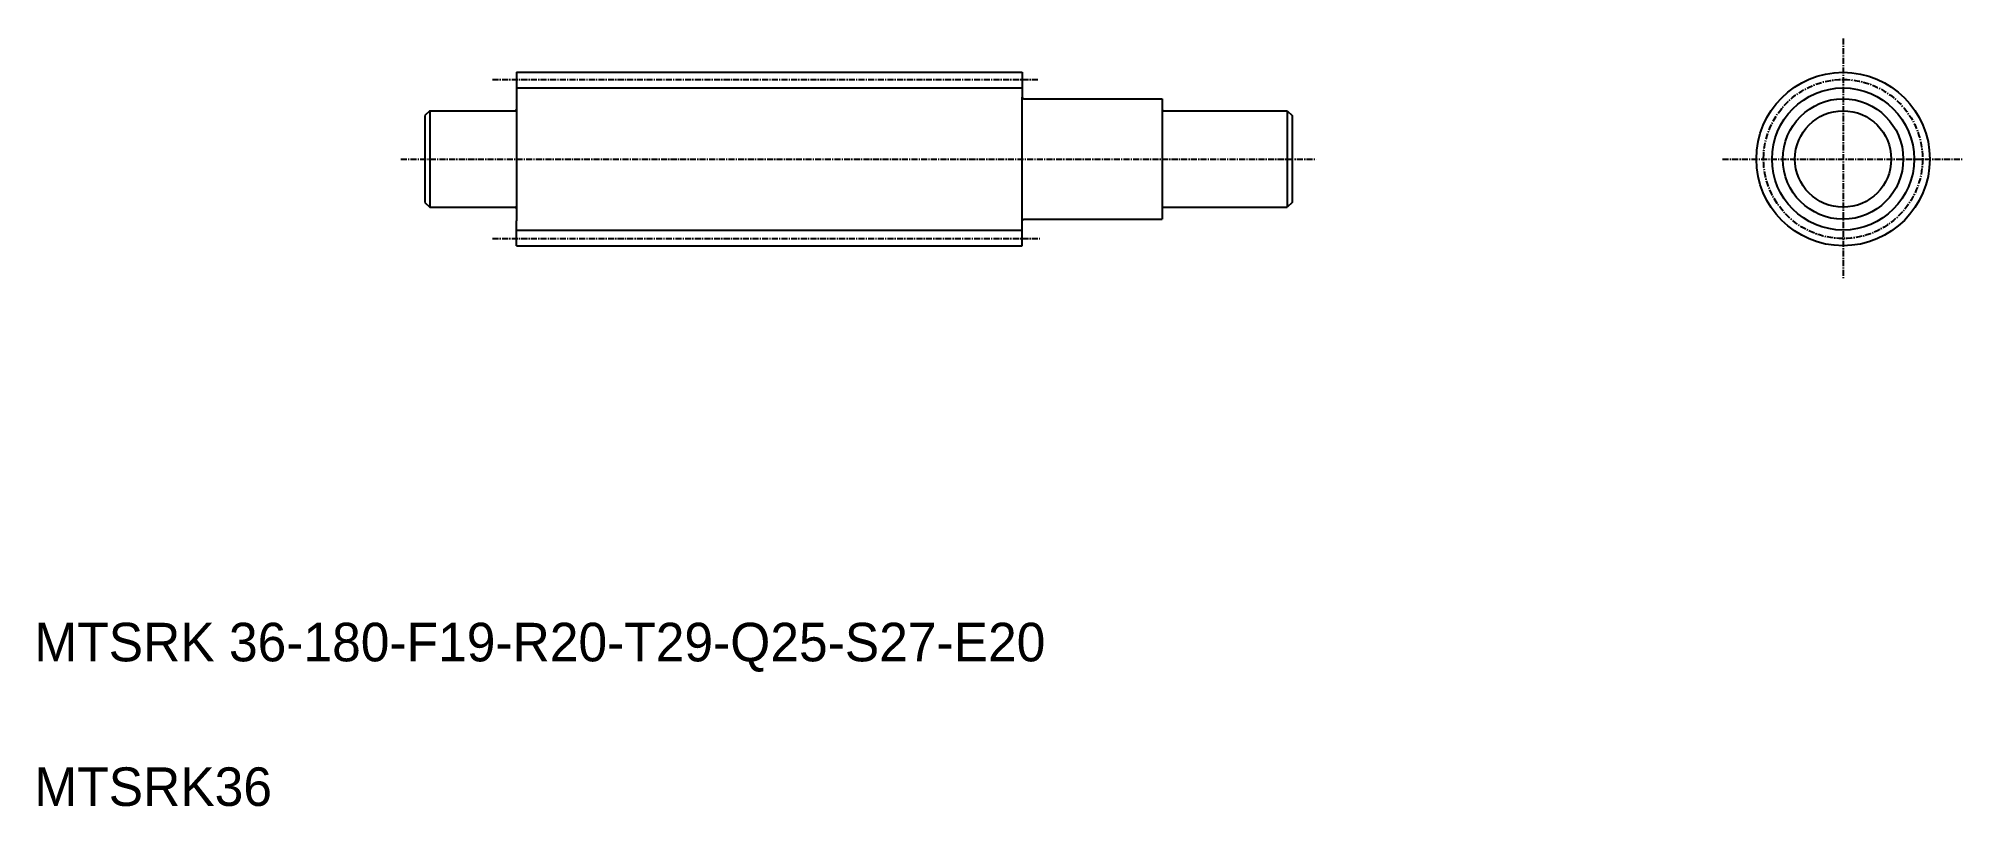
# Model space of a CAD drawing. Extents: x 66 to 465, y 53 to 212.
import ezdxf

# ---------------------------------------------------------------- set-up
doc = ezdxf.new("R2010")
doc.units = 0
doc.linetypes.add('CENTER', pattern=[2, 1.25, -0.25, 0.25, -0.25])
doc.layers.get('0').update_dxf_attribs({"linetype": 'CONTINUOUS'})
doc.layers.add('CENTER', color=1, linetype='CENTER')

msp = doc.modelspace()

# ---------------------------------------------------------------- linework, layer by layer
at = {"color": 7, "linetype": 'CONTINUOUS'}
for p, q in [((165.04, 205.01), (270.04, 205.01)), ((165.04, 205.01), (165.04, 199.81)), ((270.04, 205.01), (270.04, 199.81)), ((165.04, 199.81), (165.04, 174.21)), ((270.04, 174.21), (270.04, 199.81)), ((147.04, 197.01), (146.04, 196.01)), ((146.04, 196.01), (146.04, 178.01)), ((147.04, 197.01), (147.04, 177.01)), ((147.04, 197.01), (164.74, 197.01)), ((270.34, 199.51), (299.04, 199.51)), ((299.04, 199.51), (299.04, 174.51)), ((299.34, 197.01), (325.04, 197.01)), ((325.04, 197.01), (325.04, 177.01)), ((325.04, 197.01), (326.04, 196.01)), ((326.04, 196.01), (326.04, 178.01)), ((146.04, 178.01), (147.04, 177.01)), ((147.04, 177.01), (164.74, 177.01)), ((299.34, 177.01), (325.04, 177.01)), ((326.04, 178.01), (325.04, 177.01)), ((165.04, 169.01), (165.04, 174.21)), ((270.04, 169.01), (270.04, 174.21)), ((270.34, 174.51), (299.04, 174.51)), ((165.04, 169.01), (270.04, 169.01)), ((191.29, 169.01), (191.29, 169.01)), ((217.54, 169.01), (217.54, 169.01))]:
    msp.add_line(p, q, dxfattribs=at)
at = {"color": 3, "linetype": 'CONTINUOUS'}
for p, q in [((165.04, 201.76), (270.04, 201.76)), ((165.04, 172.26), (270.04, 172.26))]:
    msp.add_line(p, q, dxfattribs=at)
at = {"color": 7, "linetype": 'CONTINUOUS'}
for radius in [18, 12.5, 10]:
    msp.add_circle((440.41, 187.01), radius, dxfattribs=at)
at = {"color": 3, "linetype": 'CONTINUOUS'}
msp.add_circle((440.41, 187.01), 14.75, dxfattribs=at)
at = {"color": 7, "linetype": 'CONTINUOUS'}
for centre, start, end in [((270.34, 199.81), 180, 270), ((164.74, 197.31), 270, 0), ((299.34, 197.31), 180, 270), ((164.74, 176.71), 0, 90), ((299.34, 176.71), 90, 180), ((270.34, 174.21), 90, 180), ((270.34, 174.21), 90, 180)]:
    msp.add_arc(centre, 0.3, start, end, dxfattribs=at)
at = {"layer": 'CENTER', "color": 1, "linetype": 'CENTER'}
for p, q in [((440.41, 212.01), (440.41, 162.01)), ((160.04, 203.51), (273.52, 203.51)), ((141.04, 187.01), (331.04, 187.01)), ((415.41, 187.01), (465.41, 187.01)), ((160.04, 170.51), (273.69, 170.51))]:
    msp.add_line(p, q, dxfattribs=at)
msp.add_circle((440.41, 187.01), 16.5, dxfattribs=at)

# ---------------------------------------------------------------- texts
at = {"color": 7, "linetype": 'CONTINUOUS'}
for s, p in [('MTSRK 36-180-F19-R20-T29-Q25-S27-E20', (64.94, 82.78)), ('MTSRK36', (64.94, 52.78))]:
    msp.add_text(s, height=8, dxfattribs=at).set_placement(p)

doc.saveas('drawing.dxf')
